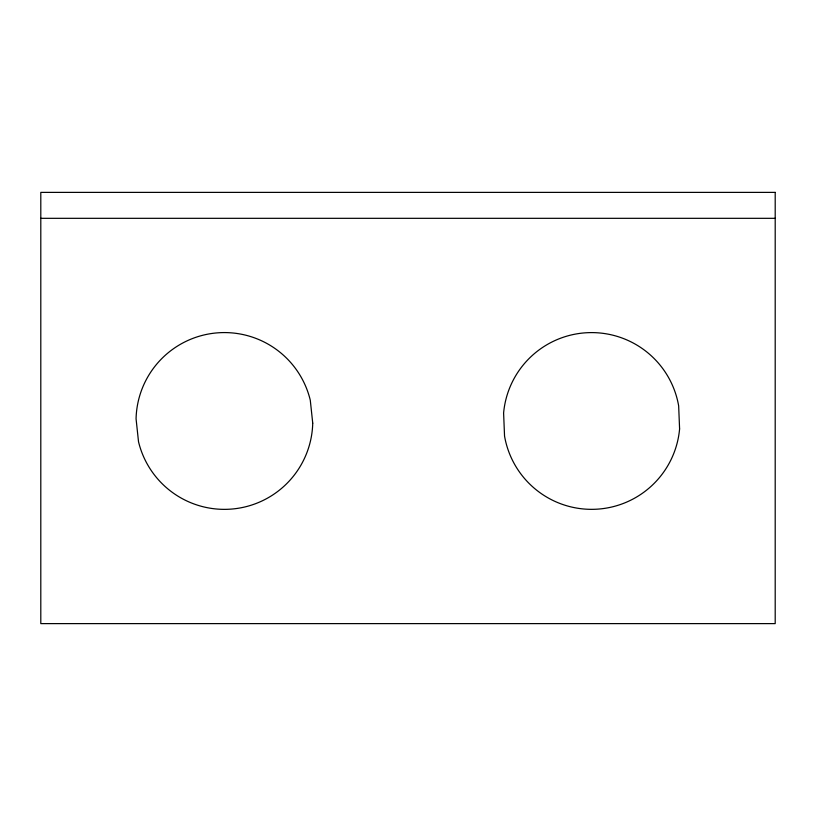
<?xml version="1.0" encoding="UTF-8"?>
<svg xmlns="http://www.w3.org/2000/svg" width="816" height="816" viewBox="0 0 816 816"><rect width="100%" height="100%" fill="white"/><g stroke="black" fill="none" stroke-linecap="round" stroke-linejoin="round"><path stroke-width="1.22" d="M40.8 218.321L775.2 218.321M775.2 192.382L40.8 192.382L40.8 623.618L775.2 623.618L775.2 192.382M312.732 423.147L310.284 400.217A88.352 88.352 0 0 0 136.068 418.792L138.516 441.721A88.352 88.352 0 0 0 312.732 423.147M679.595 428.93L678.657 405.878A88.352 88.352 0 0 0 503.605 413.018L504.543 436.06A88.352 88.352 0 0 0 679.595 428.93"/></g></svg>
